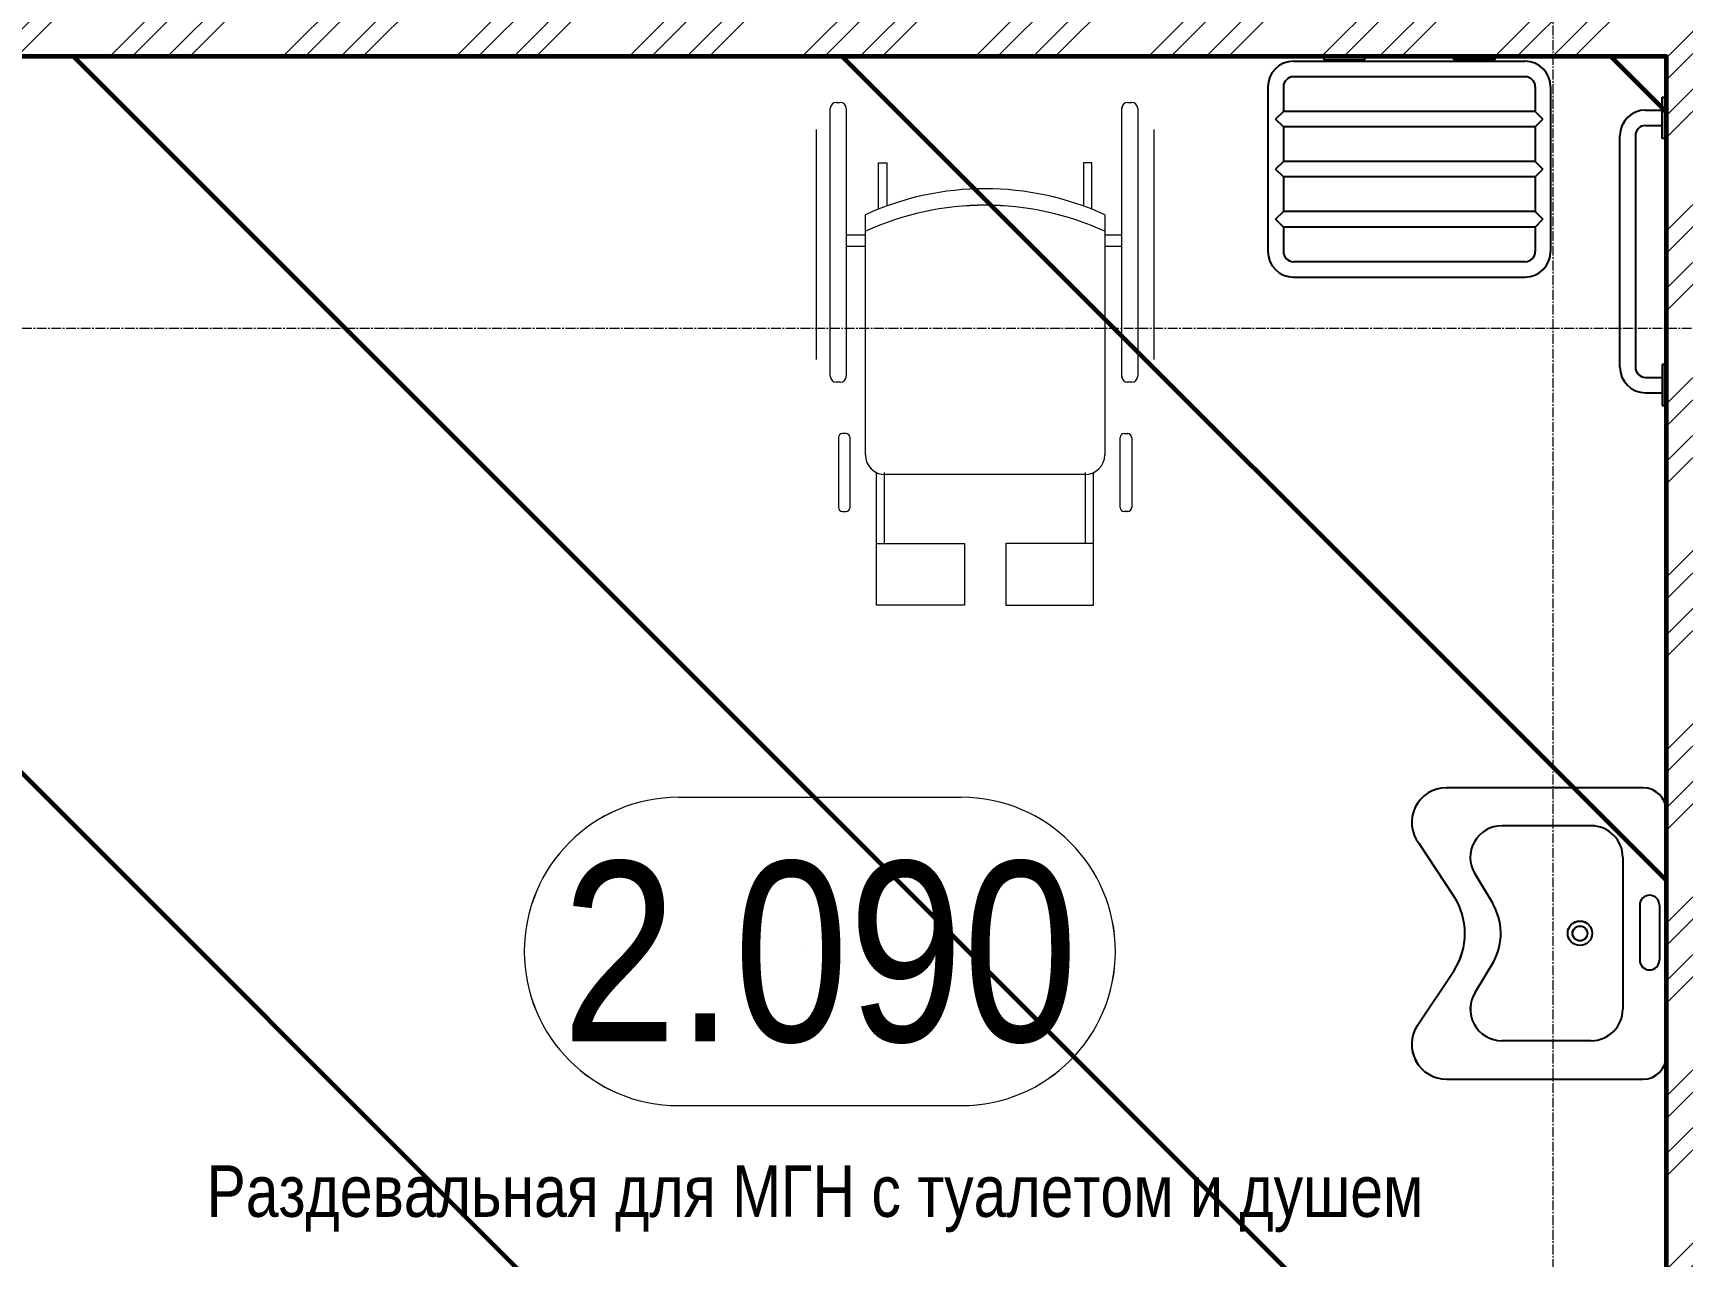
# Model space of a CAD drawing. Header units: millimetres. Extents: x 470010 to 1231400, y -134005 to 421770.
# Drawn here: x 694116 to 697324, y -13216 to -10836 of the extents above; entities that cross this region are included whole.
import ezdxf
from ezdxf.enums import TextEntityAlignment as Align

# ---------------------------------------------------------------- set-up
doc = ezdxf.new("R2010")
doc.units = ezdxf.units.MM
doc.linetypes.add('CENTER2', pattern=[28.575, 19.05, -3.175, 3.175, -3.175])
doc.layers.get('Defpoints').update_dxf_attribs({"color": 140})
for name, color, linetype, lineweight in [('0) шп потолок', 3, 'Continuous', 60), ('АР_Area', 5, 'Continuous', 5), ('АР_Стены кирпич', 32, 'Continuous', 20), ('АР_Штриховка', 8, 'Continuous', 0), ('Сантехника', 4, 'Continuous', 18)]:
    doc.layers.add(name, color=color, linetype=linetype, lineweight=lineweight)
doc.layers.add('АР_Делит', color=120, linetype='Continuous', lineweight=0, plot=False)
doc.layers.add('РД_Оси_100', color=7, linetype='Continuous', lineweight=0, true_color=0x525252)
doc.styles.add('style1', font='ARIALN.TTF')
pattern_1 = [(45, (602274.53, -216024.5), (-168.3798, 168.3798), []), (45, (602386.78, -216024.5), (-168.3798, 168.3798), [])]
pattern_2 = [(45, (-63444.08, -115658.25), (-168.3798, 168.3798), []), (45, (-63331.83, -115658.25), (-168.3798, 168.3798), [])]

# ---------------------------------------------------------------- blocks, each defined once
blk = doc.blocks.new('СОШ_2200_АР_ОСИ_М100_28.05.24')
at = {"layer": 'РД_Оси_100', "color": 251, "linetype": 'CENTER2', "true_color": 0x636466}
for p, q in [((24200, -6155), (24200, 139938.679)), ((119910, 82200), (-5954.958, 82200))]:
    blk.add_line(p, q, dxfattribs=at)
blk = doc.blocks.new('MOK-МаркаПом_овал_ареал')
for p, q in [((-2.75, 3), (2.75, 3)), ((-2.75, -3), (2.75, -3))]:
    blk.add_line(p, q)
for centre, radius, start, end in [((-2.75, 0), 3, 90, 270), ((2.75, 0), 3, 270, 90), ((-3.75, 0), 3.5, 0, 0.001)]:
    blk.add_arc(centre, radius, start, end)
at = {"color": 0, "style": 'style1'}
blk.add_attdef('АР-ПОМЕЩЕНИЕ:НОМЕР', text='', height=3.5, dxfattribs=at).set_placement((0, 0), align=Align.MIDDLE)
at = {"layer": 'Defpoints', "color": 2, "style": 'style1'}
blk.add_attdef('АР-ПОМЕЩЕНИЕ:НАИМЕНОВАНИЕ', text='', height=1, dxfattribs=at).set_placement((-0.094, -4.814), align=Align.MIDDLE)
blk = doc.blocks.new('A$C9108343f')
at = {"layer": 'АР_Штриховка', "linetype": 'Continuous', "lineweight": 0, "true_color": 0x000000}
h = blk.add_hatch(dxfattribs=at)
h.set_pattern_fill('ANSI32', color=18, scale=25, angle=360, style=0)
h.set_pattern_definition(pattern_2)
h.paths.add_polyline_path([(31575, 89485), (31695, 89605), (29351.9, 89605), (29311.9, 89575), (29351.9, 89485)], flags=0)
h.paths.add_polyline_path([(29351.9, 89485), (29311.9, 89575), (29231.9, 89605), (27075, 89605), (27075, 89485)], flags=0)
h = blk.add_hatch(dxfattribs=at)
h.set_pattern_fill('ANSI32', color=18, scale=25, angle=-360, style=0)
h.set_pattern_definition(pattern_2)
h.paths.add_polyline_path([(31695, 89605), (31575, 89485), (31575, 86785), (31695, 86665)], flags=0)
at = {"color": 18, "true_color": 0x000000}
for p, q in [((30850.2, 89475), (31300.2, 89475)), ((30850.2, 89475), (31300.2, 89475)), ((31300.2, 89445), (30850.2, 89445)), ((31300.2, 89445), (30850.2, 89445)), ((30800.2, 89425), (30800.2, 89105)), ((30800.2, 89425), (30800.2, 89105)), ((30830.2, 89425), (30830.2, 89377.5)), ((30830.2, 89425), (30830.2, 89377.5)), ((31320.2, 89425), (31320.2, 89377.5)), ((31320.2, 89425), (31320.2, 89377.5)), ((31350.2, 89425), (31350.2, 89105)), ((31350.2, 89425), (31350.2, 89105)), ((30830.2, 89377.5), (30815.2, 89362.5)), ((30830.2, 89377.5), (30815.2, 89362.5)), ((31320.2, 89377.5), (30830.2, 89377.5)), ((31320.2, 89377.5), (30830.2, 89377.5)), ((31320.2, 89377.5), (31335.2, 89362.5)), ((31320.2, 89377.5), (31335.2, 89362.5)), ((31535, 89380), (31567.5, 89380)), ((31535, 89380), (31567.5, 89380)), ((30830.2, 89347.5), (30815.2, 89362.5)), ((30830.2, 89347.5), (30815.2, 89362.5)), ((30830.2, 89347.5), (30830.2, 89280)), ((31320.2, 89347.5), (30830.2, 89347.5)), ((30830.2, 89347.5), (30830.2, 89280)), ((31320.2, 89347.5), (30830.2, 89347.5)), ((31320.2, 89347.5), (31335.2, 89362.5)), ((31320.2, 89347.5), (31335.2, 89362.5)), ((31320.2, 89347.5), (31320.2, 89280)), ((31320.2, 89347.5), (31320.2, 89280)), ((31535, 89350), (31567.5, 89350)), ((31535, 89350), (31567.5, 89350)), ((31485, 88880), (31485, 89330)), ((31485, 88880), (31485, 89330)), ((31515, 89330), (31515, 88880)), ((31515, 89330), (31515, 88880)), ((30830.2, 89280), (30815.2, 89265)), ((30830.2, 89280), (30815.2, 89265)), ((30830.2, 89250), (30815.2, 89265)), ((30830.2, 89250), (30815.2, 89265)), ((31320.2, 89280), (30830.2, 89280)), ((31320.2, 89280), (30830.2, 89280)), ((30830.2, 89250), (30830.2, 89182.5)), ((31320.2, 89250), (30830.2, 89250)), ((30830.2, 89250), (30830.2, 89182.5)), ((31320.2, 89250), (30830.2, 89250)), ((31320.2, 89280), (31335.2, 89265)), ((31320.2, 89280), (31335.2, 89265)), ((31320.2, 89250), (31335.2, 89265)), ((31320.2, 89250), (31335.2, 89265)), ((31320.2, 89250), (31320.2, 89182.5)), ((31320.2, 89250), (31320.2, 89182.5)), ((30830.2, 89182.5), (30815.2, 89167.5)), ((30830.2, 89182.5), (30815.2, 89167.5)), ((30830.2, 89152.5), (30815.2, 89167.5)), ((30830.2, 89152.5), (30815.2, 89167.5)), ((31320.2, 89182.5), (30830.2, 89182.5)), ((31320.2, 89182.5), (30830.2, 89182.5)), ((30830.2, 89152.5), (30830.2, 89105)), ((31320.2, 89152.5), (30830.2, 89152.5)), ((30830.2, 89152.5), (30830.2, 89105)), ((31320.2, 89152.5), (30830.2, 89152.5)), ((31320.2, 89182.5), (31335.2, 89167.5)), ((31320.2, 89182.5), (31335.2, 89167.5)), ((31320.2, 89152.5), (31335.2, 89167.5)), ((31320.2, 89152.5), (31335.2, 89167.5)), ((31320.2, 89152.5), (31320.2, 89105)), ((31320.2, 89152.5), (31320.2, 89105)), ((31300.2, 89085), (30850.2, 89085)), ((31300.2, 89085), (30850.2, 89085)), ((30850.2, 89055), (31300.2, 89055)), ((30850.2, 89055), (31300.2, 89055)), ((31535, 88860), (31567.5, 88860)), ((31535, 88860), (31567.5, 88860)), ((31535, 88830), (31567.5, 88830)), ((31535, 88830), (31567.5, 88830)), ((31530, 88061.6), (31147.5, 88061.6)), ((31530, 88061.6), (31147.5, 88061.6)), ((31575, 88016.6), (31575, 87539.6)), ((31575, 88016.6), (31575, 87539.6)), ((31429.1, 87987.5), (31255.3, 87987.5)), ((31429.1, 87987.5), (31255.3, 87987.5)), ((31162.1, 87850.8), (31094.1, 87952.8)), ((31162.1, 87850.8), (31094.1, 87952.8)), ((31490.6, 87926.1), (31490.6, 87630.8)), ((31490.6, 87926.1), (31490.6, 87630.8)), ((31202.7, 87894.4), (31236.9, 87837.5)), ((31202.7, 87894.4), (31236.9, 87837.5)), ((31523.5, 87833.3), (31523.5, 87726.2)), ((31523.5, 87833.3), (31523.5, 87726.2)), ((31561.7, 87833.3), (31561.7, 87726.2)), ((31561.7, 87833.3), (31561.7, 87726.2)), ((31204, 87664.7), (31239.6, 87723.5)), ((31204, 87664.7), (31239.6, 87723.5)), ((31090.6, 87598.5), (31162.3, 87705.8)), ((31090.6, 87598.5), (31162.3, 87705.8)), ((31429.1, 87569.4), (31255.3, 87569.4)), ((31429.1, 87569.4), (31255.3, 87569.4)), ((31147.5, 87494.6), (31530, 87494.6)), ((31147.5, 87494.6), (31530, 87494.6))]:
    blk.add_line(p, q, dxfattribs=at)
at = {"color": 18, "ltscale": 25, "true_color": 0x000000}
for p, q in [((30908.7, 89485), (30908.7, 89477.5)), ((30988.7, 89485), (30908.7, 89485)), ((30908.7, 89485), (30908.7, 89477.5)), ((30988.7, 89485), (30908.7, 89485)), ((30908.7, 89477.5), (30988.7, 89477.5)), ((30908.7, 89477.5), (30988.7, 89477.5)), ((30988.7, 89477.5), (30988.7, 89485)), ((30988.7, 89477.5), (30988.7, 89485)), ((31161.7, 89477.5), (31161.7, 89485)), ((31161.7, 89485), (31241.7, 89485)), ((31161.7, 89477.5), (31161.7, 89485)), ((31161.7, 89485), (31241.7, 89485)), ((31241.7, 89477.5), (31161.7, 89477.5)), ((31241.7, 89477.5), (31161.7, 89477.5)), ((31241.7, 89485), (31241.7, 89477.5)), ((31241.7, 89485), (31241.7, 89477.5)), ((31567.5, 89405), (31575, 89405)), ((31567.5, 89325), (31567.5, 89405)), ((31567.5, 89405), (31575, 89405)), ((31567.5, 89325), (31567.5, 89405)), ((31575, 89405), (31575, 89325)), ((31575, 89405), (31575, 89325)), ((31575, 89325), (31567.5, 89325)), ((31575, 89325), (31567.5, 89325)), ((31575, 88885), (31567.5, 88885)), ((31567.5, 88885), (31567.5, 88805)), ((31575, 88885), (31567.5, 88885)), ((31567.5, 88885), (31567.5, 88805)), ((31575, 88805), (31575, 88885)), ((31575, 88805), (31575, 88885)), ((31567.5, 88805), (31575, 88805)), ((31567.5, 88805), (31575, 88805))]:
    blk.add_line(p, q, dxfattribs=at)
at = {"color": 18, "true_color": 0x000000}
for centre, radius in [((31407.2, 87778.4), 23.8), ((31407.2, 87778.4), 23.8), ((31407.2, 87778.1), 14.4), ((31407.2, 87778.1), 14.4)]:
    blk.add_circle(centre, radius, dxfattribs=at)
for centre, radius, start, end in [((30850.2, 89425), 50, 90, 180), ((30850.2, 89425), 50, 90, 180), ((31300.2, 89425), 50, 0, 90), ((31300.2, 89425), 50, 0, 90), ((30850.2, 89425), 20, 90, 180), ((30850.2, 89425), 20, 90, 180), ((31300.2, 89425), 20, 0, 90), ((31300.2, 89425), 20, 0, 90), ((31535, 89330), 50, 90, 180), ((31535, 89330), 50, 90, 180), ((31535, 89330), 20, 90, 180), ((31535, 89330), 20, 90, 180), ((30850.2, 89105), 50, 180, 270), ((30850.2, 89105), 50, 180, 270), ((30850.2, 89105), 20, 180, 270), ((30850.2, 89105), 20, 180, 270), ((31300.2, 89105), 50, 270, 0), ((31300.2, 89105), 20, 270, 0), ((31300.2, 89105), 50, 270, 0), ((31300.2, 89105), 20, 270, 0), ((31535, 88880), 50, 180, 270), ((31535, 88880), 50, 180, 270), ((31535, 88880), 20, 180, 270), ((31535, 88880), 20, 180, 270), ((31147.5, 87994.1), 67.5, 90, 217.7464), ((31147.5, 87994.1), 67.5, 90, 217.7464), ((31530, 88016.6), 45, 0, 90), ((31530, 88016.6), 45, 0, 90), ((31255.3, 87926.1), 61.4, 90, 211.0332), ((31255.3, 87926.1), 61.4, 90, 211.0332), ((31429.1, 87926.1), 61.4, 0, 90), ((31429.1, 87926.1), 61.4, 0, 90), ((31048.3, 87778.1), 135, 327.6129, 32.5571), ((31048.3, 87778.1), 135, 327.6129, 32.5571), ((31136.5, 87778.1), 116.6, 332.0886, 30.6446), ((31136.5, 87778.1), 116.6, 332.0886, 30.6446), ((31542.6, 87833.3), 19.1, 0, 180), ((31542.6, 87833.3), 19.1, 0, 180), ((31542.6, 87726.2), 19.1, 180, 0), ((31542.6, 87726.2), 19.1, 180, 0), ((31255.3, 87630.8), 61.4, 146.5558, 270), ((31255.3, 87630.8), 61.4, 146.5558, 270), ((31429.1, 87630.8), 61.4, 270, 0), ((31429.1, 87630.8), 61.4, 270, 0), ((31147.5, 87562.1), 67.5, 147.3238, 270), ((31147.5, 87562.1), 67.5, 147.3238, 270), ((31530, 87539.6), 45, 270, 0), ((31530, 87539.6), 45, 270, 0)]:
    blk.add_arc(centre, radius, start, end, dxfattribs=at)
at = {"layer": '0) шп потолок'}
blk.add_lwpolyline([(27075, 86785), (27075, 89485), (31575, 89485), (31575, 86785)], dxfattribs=at)
at = {"layer": 'АР_Делит', "color": 18, "ltscale": 25, "true_color": 0x000000}
blk.add_line((31575, 89405), (31575, 88805), dxfattribs=at)
blk.add_line((31575, 89405), (31575, 88805), dxfattribs=at)
at = {"layer": 'АР_Стены кирпич', "color": 18, "linetype": 'Continuous', "lineweight": 20, "true_color": 0x000000}
for p, q in [((27075, 89485), (29351.9, 89485)), ((29351.9, 89485), (31575, 89485)), ((31575, 89485), (31575, 86785))]:
    blk.add_line(p, q, dxfattribs=at)
at = {"layer": 'Сантехника', "color": 18, "lineweight": 0, "true_color": 0x000000}
for p, q in [((29948.8, 88862.1), (29948.8, 89383.3)), ((29960.5, 89395), (29968.3, 89395)), ((29980, 89383.3), (29980, 88862.1)), ((30515.7, 88862.1), (30515.7, 89383.3)), ((30527.3, 89395), (30535.1, 89395)), ((30546.8, 89383.3), (30546.8, 88862.1)), ((29921.5, 89342.1), (29921.5, 88895)), ((30578.3, 89342.1), (30578.3, 88895)), ((30042.4, 89277.3), (30058.5, 89277.3)), ((30042.4, 89187.1), (30042.4, 89277.3)), ((30058.5, 89277.3), (30058.5, 89193.3)), ((30441.3, 89277.3), (30441.3, 89193.3)), ((30457.4, 89277.3), (30441.3, 89277.3)), ((30457.4, 89187.1), (30457.4, 89277.3)), ((30017, 88709.6), (30017, 89176.3)), ((30482.8, 89176.3), (30482.8, 88709.6)), ((30017, 89136.9), (29980, 89136.9)), ((30515.7, 89136.9), (30482.8, 89136.9)), ((30017, 89114.6), (29980, 89114.6)), ((30515.7, 89114.6), (30482.8, 89114.6)), ((29968.3, 88850.5), (29960.5, 88850.5)), ((30535.1, 88850.5), (30527.3, 88850.5)), ((29964.7, 88742.8), (29964.7, 88607.1)), ((29979.4, 88750.6), (29972.5, 88750.6)), ((29987.2, 88607.1), (29987.2, 88742.8)), ((30512.6, 88607.1), (30512.6, 88742.8)), ((30520.4, 88750.6), (30527.3, 88750.6)), ((30535.1, 88742.8), (30535.1, 88607.1)), ((30038.9, 88536.6), (30038.9, 88674.6)), ((30054.4, 88536.6), (30054.4, 88674.6)), ((30445.4, 88536.6), (30445.4, 88674.6)), ((30460.9, 88536.6), (30460.9, 88674.6)), ((30443.9, 88670.7), (30055.9, 88670.7)), ((29972.5, 88599.3), (29979.4, 88599.3)), ((30527.3, 88599.3), (30520.4, 88599.3)), ((30038.9, 88416.6), (30038.9, 88536.6)), ((30038.9, 88536.6), (30209.7, 88536.6)), ((30209.7, 88536.6), (30209.7, 88416.6)), ((30290.1, 88536.6), (30290.1, 88416.6)), ((30460.9, 88536.6), (30290.1, 88536.6)), ((30460.9, 88416.6), (30460.9, 88536.6)), ((30209.7, 88416.6), (30038.9, 88416.6)), ((30290.1, 88416.6), (30460.9, 88416.6))]:
    blk.add_line(p, q, dxfattribs=at)
for centre, radius, start, end in [((29960.5, 89383.3), 11.7, 90, 180), ((29968.3, 89383.3), 11.7, 0, 90), ((30527.3, 89383.3), 11.7, 90, 180), ((30535.1, 89383.3), 11.7, 0, 90), ((30249.9, 88666.6), 560.4, 65.4425, 114.5575), ((30249.9, 88634.5), 560.4, 65.4425, 114.5575), ((29960.5, 88862.1), 11.7, 180, 270), ((29968.3, 88862.1), 11.7, 270, 0), ((30527.3, 88862.1), 11.7, 180, 270), ((30535.1, 88862.1), 11.7, 270, 0), ((29972.5, 88742.8), 7.78, 90, 180), ((29979.4, 88742.8), 7.78, 0, 90), ((30520.4, 88742.8), 7.78, 90, 180), ((30527.3, 88742.8), 7.78, 0, 90), ((30055.9, 88709.6), 38.9, 180, 270), ((30443.9, 88709.6), 38.9, 270, 0), ((29972.5, 88607.1), 7.78, 180, 270), ((29979.4, 88607.1), 7.78, 270, 0), ((30520.4, 88607.1), 7.78, 180, 270), ((30527.3, 88607.1), 7.78, 270, 0)]:
    blk.add_arc(centre, radius, start, end, dxfattribs=at)
at = {"layer": 'АР_Area', "color": 18, "linetype": 'Continuous', "lineweight": 15, "true_color": 0x000000, "xscale": 100, "yscale": 100, "zscale": 100}
blk.add_blockref('MOK-МаркаПом_овал_ареал', (29928.5, 87743.1), dxfattribs=at).add_auto_attribs({'АР-ПОМЕЩЕНИЕ:НОМЕР': '2.090', 'АР-ПОМЕЩЕНИЕ:НАИМЕНОВАНИЕ': 'Раздевальная для МГН с туалетом и душем'})
at = {"layer": 'РД_Оси_100'}
blk.add_blockref('СОШ_2200_АР_ОСИ_М100_28.05.24', (7155, 6755), dxfattribs=at)
at = {"layer": 'Defpoints', "color": 18, "true_color": 0x000000, "style": 'style1'}
for p in [(143949.3, 316089.1), (143975, 281639.5), (143890.4, 273244.7), (143840, 264276.8), (143967.8, 254892.4), (12252, 104178.1), (12382.6, 96023.1)]:
    blk.add_attdef('АР-ПОМЕЩЕНИЕ:НАИМЕНОВАНИЕ', text='', height=100, dxfattribs=at).set_placement(p, align=Align.MIDDLE)
at = {"layer": 'Defpoints', "color": 18, "true_color": 0x000000, "style": 'style1', "flags": 8}
for p in [(143951.3, 279099.1), (143848.3, 269251.1), (143875.3, 260094.2), (144049.7, 250824.7), (163419.3, 238153.4), (155897.5, 237966), (183037.2, 237966), (143342.9, 237876.2)]:
    blk.add_attdef('АР-ПОМЕЩЕНИЕ:НАИМЕНОВАНИЕ', text='', height=100, dxfattribs=at).set_placement(p, align=Align.MIDDLE)

msp = doc.modelspace()

# ---------------------------------------------------------------- hatches: boundary and pattern name
at = {"layer": '0) шп потолок', "true_color": 0xf26722}
h = msp.add_hatch(dxfattribs=at)
h.set_pattern_fill('ANSI31', color=30, scale=333, angle=90)
h.paths.add_polyline_path([(697293.57, -10881.242), (692793.57, -10881.242), (692793.57, -13581.252), (696873.57, -13581.252), (697293.57, -13581.252)])
h.paths.add_polyline_path([(697111.32, -12588.14, -1), (697140.206, -12588.14, -1)], flags=16)
at = {"layer": 'АР_Штриховка', "linetype": 'Continuous', "lineweight": 0, "true_color": 0x000000}
h = msp.add_hatch(dxfattribs=at)
h.set_pattern_fill('ANSI32', color=18, scale=25, angle=360, style=0)
h.set_pattern_definition(pattern_1)
h.paths.add_polyline_path([(697293.57, -10881.242), (697413.57, -10761.242), (695070.463, -10761.242), (695030.463, -10791.242), (695070.463, -10881.242)], flags=0)
h.paths.add_polyline_path([(695070.463, -10881.242), (695030.463, -10791.242), (694950.463, -10761.242), (692793.57, -10761.242), (692793.57, -10881.242)], flags=0)
h = msp.add_hatch(dxfattribs=at)
h.set_pattern_fill('ANSI32', color=18, scale=25, angle=-360, style=0)
h.set_pattern_definition(pattern_1)
h.paths.add_polyline_path([(697413.57, -10761.242), (697293.57, -10881.242), (697293.57, -13581.252), (697413.57, -13701.252)], flags=0)

# ---------------------------------------------------------------- linework, layer by layer
at = {"color": 18, "true_color": 0x000000}
for p, q in [((696568.812, -10891.254), (697018.812, -10891.254)), ((696568.812, -10891.254), (697018.812, -10891.254)), ((697018.812, -10921.254), (696568.812, -10921.254)), ((697018.812, -10921.254), (696568.812, -10921.254)), ((696518.812, -10941.254), (696518.812, -11261.254)), ((696518.812, -10941.254), (696518.812, -11261.254)), ((696548.812, -10941.254), (696548.812, -10988.754)), ((696548.812, -10941.254), (696548.812, -10988.754)), ((697038.812, -10941.254), (697038.812, -10988.754)), ((697038.812, -10941.254), (697038.812, -10988.754)), ((697068.812, -10941.254), (697068.812, -11261.254)), ((697068.812, -10941.254), (697068.812, -11261.254)), ((696548.812, -10988.754), (696533.812, -11003.754)), ((696548.812, -10988.754), (696533.812, -11003.754)), ((697038.812, -10988.754), (696548.812, -10988.754)), ((697038.812, -10988.754), (696548.812, -10988.754)), ((697038.812, -10988.754), (697053.812, -11003.754)), ((697038.812, -10988.754), (697053.812, -11003.754)), ((697253.57, -10986.221), (697286.07, -10986.221)), ((697253.57, -10986.221), (697286.07, -10986.221)), ((696548.812, -11018.754), (696533.812, -11003.754)), ((696548.812, -11018.754), (696533.812, -11003.754)), ((696548.812, -11018.754), (696548.812, -11086.254)), ((697038.812, -11018.754), (696548.812, -11018.754)), ((696548.812, -11018.754), (696548.812, -11086.254)), ((697038.812, -11018.754), (696548.812, -11018.754)), ((697038.812, -11018.754), (697053.812, -11003.754)), ((697038.812, -11018.754), (697053.812, -11003.754)), ((697038.812, -11018.754), (697038.812, -11086.254)), ((697038.812, -11018.754), (697038.812, -11086.254)), ((697253.57, -11016.221), (697286.07, -11016.221)), ((697253.57, -11016.221), (697286.07, -11016.221)), ((697203.57, -11486.221), (697203.57, -11036.221)), ((697203.57, -11486.221), (697203.57, -11036.221)), ((697233.57, -11036.221), (697233.57, -11486.221)), ((697233.57, -11036.221), (697233.57, -11486.221)), ((696548.812, -11086.254), (696533.812, -11101.254)), ((696548.812, -11086.254), (696533.812, -11101.254)), ((697038.812, -11086.254), (696548.812, -11086.254)), ((697038.812, -11086.254), (696548.812, -11086.254)), ((697038.812, -11086.254), (697053.812, -11101.254)), ((697038.812, -11086.254), (697053.812, -11101.254)), ((696548.812, -11116.254), (696533.812, -11101.254)), ((696548.812, -11116.254), (696533.812, -11101.254)), ((696548.812, -11116.254), (696548.812, -11183.754)), ((697038.812, -11116.254), (696548.812, -11116.254)), ((696548.812, -11116.254), (696548.812, -11183.754)), ((697038.812, -11116.254), (696548.812, -11116.254)), ((697038.812, -11116.254), (697053.812, -11101.254)), ((697038.812, -11116.254), (697053.812, -11101.254)), ((697038.812, -11116.254), (697038.812, -11183.754)), ((697038.812, -11116.254), (697038.812, -11183.754)), ((696548.812, -11183.754), (696533.812, -11198.754)), ((696548.812, -11183.754), (696533.812, -11198.754)), ((697038.812, -11183.754), (696548.812, -11183.754)), ((697038.812, -11183.754), (696548.812, -11183.754)), ((697038.812, -11183.754), (697053.812, -11198.754)), ((697038.812, -11183.754), (697053.812, -11198.754)), ((696548.812, -11213.754), (696533.812, -11198.754)), ((696548.812, -11213.754), (696533.812, -11198.754)), ((696548.812, -11213.754), (696548.812, -11261.254)), ((697038.812, -11213.754), (696548.812, -11213.754)), ((696548.812, -11213.754), (696548.812, -11261.254)), ((697038.812, -11213.754), (696548.812, -11213.754)), ((697038.812, -11213.754), (697053.812, -11198.754)), ((697038.812, -11213.754), (697053.812, -11198.754)), ((697038.812, -11213.754), (697038.812, -11261.254)), ((697038.812, -11213.754), (697038.812, -11261.254)), ((697018.812, -11281.254), (696568.812, -11281.254)), ((697018.812, -11281.254), (696568.812, -11281.254)), ((696568.812, -11311.254), (697018.812, -11311.254)), ((696568.812, -11311.254), (697018.812, -11311.254)), ((697253.57, -11506.221), (697286.07, -11506.221)), ((697253.57, -11506.221), (697286.07, -11506.221)), ((697253.57, -11536.221), (697286.07, -11536.221)), ((697253.57, -11536.221), (697286.07, -11536.221)), ((697248.57, -12304.641), (696866.07, -12304.641)), ((697248.57, -12304.641), (696866.07, -12304.641)), ((697293.57, -12349.64), (697293.57, -12826.64)), ((697293.57, -12349.64), (697293.57, -12826.64)), ((697147.724, -12378.737), (696973.929, -12378.737)), ((697147.724, -12378.737), (696973.929, -12378.737)), ((696880.712, -12515.491), (696812.696, -12413.462)), ((696880.712, -12515.491), (696812.696, -12413.462)), ((697209.172, -12440.185), (697209.172, -12735.406)), ((697209.172, -12440.185), (697209.172, -12735.406)), ((696921.277, -12471.864), (696955.476, -12528.706)), ((696921.277, -12471.864), (696955.476, -12528.706)), ((697242.135, -12532.952), (697242.135, -12640.068)), ((697242.135, -12532.952), (697242.135, -12640.068)), ((697280.323, -12532.952), (697280.323, -12640.068)), ((697280.323, -12532.952), (697280.323, -12640.068)), ((696809.253, -12767.698), (696880.927, -12660.451)), ((696809.253, -12767.698), (696880.927, -12660.451)), ((696922.656, -12701.541), (696958.196, -12642.725)), ((696922.656, -12701.541), (696958.196, -12642.725)), ((697147.724, -12796.854), (696973.929, -12796.854)), ((697147.724, -12796.854), (696973.929, -12796.854)), ((696866.07, -12871.64), (697248.57, -12871.64)), ((696866.07, -12871.64), (697248.57, -12871.64))]:
    msp.add_line(p, q, dxfattribs=at)
at = {"color": 18, "ltscale": 25, "true_color": 0x000000}
for p, q in [((696627.352, -10881.254), (696627.352, -10888.754)), ((696707.352, -10881.254), (696627.352, -10881.254)), ((696627.352, -10881.254), (696627.352, -10888.754)), ((696707.352, -10881.254), (696627.352, -10881.254)), ((696627.352, -10888.754), (696707.352, -10888.754)), ((696627.352, -10888.754), (696707.352, -10888.754)), ((696707.352, -10888.754), (696707.352, -10881.254)), ((696707.352, -10888.754), (696707.352, -10881.254)), ((696880.273, -10888.754), (696880.273, -10881.254)), ((696880.273, -10881.254), (696960.273, -10881.254)), ((696880.273, -10888.754), (696880.273, -10881.254)), ((696880.273, -10881.254), (696960.273, -10881.254)), ((696960.273, -10888.754), (696880.273, -10888.754)), ((696960.273, -10888.754), (696880.273, -10888.754)), ((696960.273, -10881.254), (696960.273, -10888.754)), ((696960.273, -10881.254), (696960.273, -10888.754)), ((697286.07, -10961.221), (697293.57, -10961.221)), ((697286.07, -11041.221), (697286.07, -10961.221)), ((697286.07, -10961.221), (697293.57, -10961.221)), ((697286.07, -11041.221), (697286.07, -10961.221)), ((697293.57, -10961.221), (697293.57, -11041.221)), ((697293.57, -10961.221), (697293.57, -11041.221)), ((697293.57, -11041.221), (697286.07, -11041.221)), ((697293.57, -11041.221), (697286.07, -11041.221)), ((697293.57, -11481.221), (697286.07, -11481.221)), ((697286.07, -11481.221), (697286.07, -11561.221)), ((697293.57, -11481.221), (697286.07, -11481.221)), ((697286.07, -11481.221), (697286.07, -11561.221)), ((697293.57, -11561.221), (697293.57, -11481.221)), ((697293.57, -11561.221), (697293.57, -11481.221)), ((697286.07, -11561.221), (697293.57, -11561.221)), ((697286.07, -11561.221), (697293.57, -11561.221))]:
    msp.add_line(p, q, dxfattribs=at)
at = {"color": 18, "true_color": 0x000000}
for centre, radius in [((697125.763, -12587.796), 23.789), ((697125.763, -12587.796), 23.789), ((697125.763, -12588.14), 14.443), ((697125.763, -12588.14), 14.443)]:
    msp.add_circle(centre, radius, dxfattribs=at)
for centre, radius, start, end in [((696568.812, -10941.254), 50, 90, 180), ((696568.812, -10941.254), 50, 90, 180), ((697018.812, -10941.254), 50, 0, 90), ((697018.812, -10941.254), 50, 0, 90), ((696568.812, -10941.254), 20, 90, 180), ((696568.812, -10941.254), 20, 90, 180), ((697018.812, -10941.254), 20, 0, 90), ((697018.812, -10941.254), 20, 0, 90), ((697253.57, -11036.221), 50, 90, 180), ((697253.57, -11036.221), 50, 90, 180), ((697253.57, -11036.221), 20, 90, 180), ((697253.57, -11036.221), 20, 90, 180), ((696568.812, -11261.254), 50, 180, 270), ((696568.812, -11261.254), 50, 180, 270), ((696568.812, -11261.254), 20, 180, 270), ((696568.812, -11261.254), 20, 180, 270), ((697018.812, -11261.254), 50, 270, 0), ((697018.812, -11261.254), 20, 270, 0), ((697018.812, -11261.254), 50, 270, 0), ((697018.812, -11261.254), 20, 270, 0), ((697253.57, -11486.221), 50, 180, 270), ((697253.57, -11486.221), 50, 180, 270), ((697253.57, -11486.221), 20, 180, 270), ((697253.57, -11486.221), 20, 180, 270), ((696866.07, -12372.14), 67.5, 90, 217.746363), ((696866.07, -12372.14), 67.5, 90, 217.746363), ((697248.57, -12349.64), 45, 0, 90), ((697248.57, -12349.64), 45, 0, 90), ((696973.929, -12440.185), 61.448, 90, 211.033159), ((696973.929, -12440.185), 61.448, 90, 211.033159), ((697147.724, -12440.185), 61.448, 0, 90), ((697147.724, -12440.185), 61.448, 0, 90), ((696766.927, -12588.14), 135, 327.61287, 32.557113), ((696766.927, -12588.14), 135, 327.61287, 32.557113), ((696855.155, -12588.141), 116.605, 332.088613, 30.644643), ((696855.155, -12588.141), 116.605, 332.088613, 30.644643), ((697261.229, -12532.952), 19.094, 0, 180), ((697261.229, -12532.952), 19.094, 0, 180), ((697261.229, -12640.068), 19.094, 180, 0), ((697261.229, -12640.068), 19.094, 180, 0), ((696973.929, -12735.406), 61.448, 146.555825, 270), ((696973.929, -12735.406), 61.448, 146.555825, 270), ((697147.724, -12735.406), 61.448, 270, 0), ((697147.724, -12735.406), 61.448, 270, 0), ((696866.07, -12804.14), 67.5, 147.323806, 270), ((696866.07, -12804.14), 67.5, 147.323806, 270), ((697248.57, -12826.64), 45, 270, 0), ((697248.57, -12826.64), 45, 270, 0)]:
    msp.add_arc(centre, radius, start, end, dxfattribs=at)
at = {"layer": '0) шп потолок'}
msp.add_lwpolyline([(692793.57, -13581.252), (692793.57, -10881.242), (697293.57, -10881.242), (697293.57, -13581.252)], dxfattribs=at)
at = {"layer": 'АР_Делит', "color": 18, "ltscale": 25, "true_color": 0x000000}
msp.add_line((697293.57, -10961.221), (697293.57, -11561.221), dxfattribs=at)
msp.add_line((697293.57, -10961.221), (697293.57, -11561.221), dxfattribs=at)
at = {"layer": 'АР_Стены кирпич', "color": 18, "linetype": 'Continuous', "lineweight": 20, "true_color": 0x000000}
for p, q in [((692793.57, -10881.242), (695070.463, -10881.242)), ((695070.463, -10881.242), (697293.57, -10881.242)), ((697293.57, -10881.242), (697293.57, -13581.252))]:
    msp.add_line(p, q, dxfattribs=at)
at = {"layer": 'Сантехника', "color": 18, "lineweight": 0, "true_color": 0x000000}
for p, q in [((695679.122, -10971.241), (695686.902, -10971.241)), ((696245.959, -10971.241), (696253.739, -10971.241)), ((695667.453, -11504.119), (695667.453, -10982.91)), ((695698.57, -10982.91), (695698.57, -11504.119)), ((696234.291, -11504.119), (696234.291, -10982.91)), ((696265.408, -10982.91), (696265.408, -11504.119)), ((695640.095, -11024.119), (695640.095, -11471.223)), ((696296.934, -11024.119), (696296.934, -11471.223)), ((695760.978, -11088.908), (695777.085, -11088.908)), ((695760.978, -11179.094), (695760.978, -11088.908)), ((695777.085, -11088.908), (695777.085, -11172.957)), ((696159.944, -11088.908), (696159.944, -11172.957)), ((696176.052, -11088.908), (696159.944, -11088.908)), ((696176.052, -11179.094), (696176.052, -11088.908)), ((695735.628, -11656.665), (695735.628, -11189.932)), ((696201.401, -11189.932), (696201.401, -11656.665)), ((695735.628, -11229.356), (695698.57, -11229.356)), ((695735.628, -11251.684), (695698.57, -11251.684)), ((696234.291, -11229.356), (696201.401, -11229.356)), ((696234.291, -11251.684), (696201.401, -11251.684)), ((695686.902, -11515.788), (695679.122, -11515.788)), ((696253.739, -11515.788), (696245.959, -11515.788)), ((695683.29, -11623.443), (695683.29, -11759.156)), ((695698.061, -11615.663), (695691.07, -11615.663)), ((695705.841, -11759.156), (695705.841, -11623.443)), ((696231.189, -11759.156), (696231.189, -11623.443)), ((696238.968, -11615.663), (696245.959, -11615.663)), ((696253.739, -11623.443), (696253.739, -11759.156)), ((695757.468, -11829.671), (695757.468, -11691.622)), ((695773, -11829.671), (695773, -11691.622)), ((696162.505, -11695.562), (695774.524, -11695.562)), ((696164.029, -11829.671), (696164.029, -11691.622)), ((696179.562, -11829.671), (696179.562, -11691.622)), ((695691.07, -11766.935), (695698.061, -11766.935)), ((696245.959, -11766.935), (696238.968, -11766.935)), ((695757.468, -11949.599), (695757.468, -11829.671)), ((695757.468, -11829.671), (695928.322, -11829.671)), ((695928.322, -11829.671), (695928.322, -11949.599)), ((696008.707, -11829.671), (696008.707, -11949.599)), ((696179.562, -11829.671), (696008.707, -11829.671)), ((696179.562, -11949.599), (696179.562, -11829.671)), ((695928.322, -11949.599), (695757.468, -11949.599)), ((696008.707, -11949.599), (696179.562, -11949.599))]:
    msp.add_line(p, q, dxfattribs=at)
for centre, radius, start, end in [((695679.122, -10982.91), 11.669, 90, 180), ((695686.902, -10982.91), 11.669, 0, 90), ((696245.959, -10982.91), 11.669, 90, 180), ((696253.739, -10982.91), 11.669, 0, 90), ((695968.515, -11699.599), 560.354, 65.442522, 114.557478), ((695968.515, -11731.785), 560.354, 65.442522, 114.557478), ((695679.122, -11504.119), 11.669, 180, 270), ((695686.902, -11504.119), 11.669, 270, 0), ((696245.959, -11504.119), 11.669, 180, 270), ((696253.739, -11504.119), 11.669, 270, 0), ((695691.07, -11623.443), 7.779, 90, 180), ((695698.061, -11623.443), 7.779, 0, 90), ((696238.968, -11623.443), 7.779, 90, 180), ((696245.959, -11623.443), 7.779, 0, 90), ((695774.524, -11656.665), 38.896, 180, 270), ((696162.505, -11656.665), 38.896, 270, 0), ((695691.07, -11759.156), 7.779, 180, 270), ((695698.061, -11759.156), 7.779, 270, 0), ((696238.968, -11759.156), 7.779, 180, 270), ((696245.959, -11759.156), 7.779, 270, 0)]:
    msp.add_arc(centre, radius, start, end, dxfattribs=at)

# ---------------------------------------------------------------- block references
msp.add_blockref('A$C9108343f', (665718.612, -100366.242))
at = {"layer": 'АР_Area', "color": 18, "linetype": 'Continuous', "lineweight": 15, "true_color": 0x000000, "xscale": 100, "yscale": 100, "zscale": 100}
msp.add_blockref('MOK-МаркаПом_овал_ареал', (695647.156, -12623.173), dxfattribs=at).add_auto_attribs({'АР-ПОМЕЩЕНИЕ:НОМЕР': '2.090', 'АР-ПОМЕЩЕНИЕ:НАИМЕНОВАНИЕ': 'Раздевальная для МГН с туалетом и душем'})
at = {"layer": 'РД_Оси_100'}
msp.add_blockref('СОШ_2200_АР_ОСИ_М100_28.05.24', (672873.57, -93611.242), dxfattribs=at)

doc.saveas('drawing.dxf')
